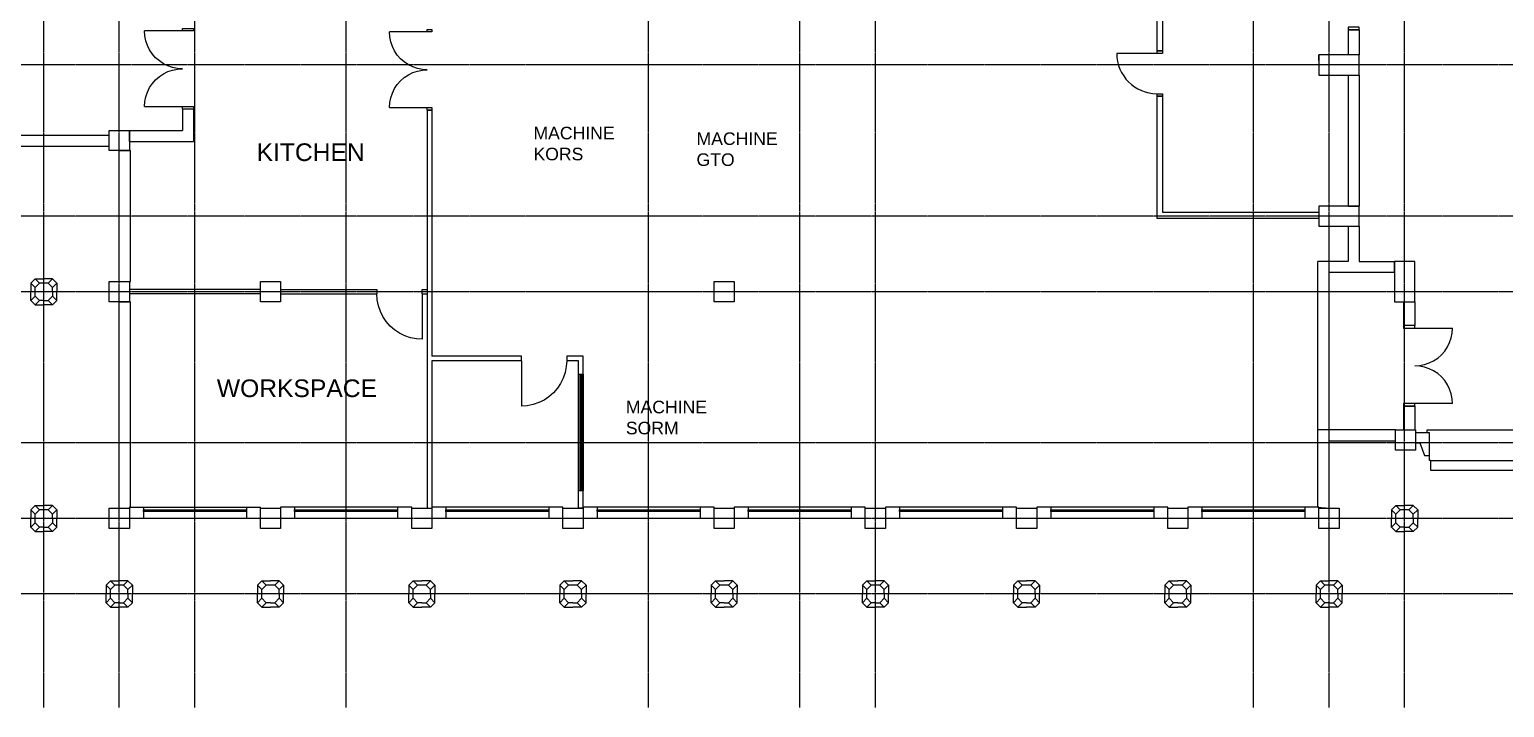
# Model space of a CAD drawing. Header units: millimetres. Extents: x -65483 to 85267, y -36001 to 67826.
# Drawn here: x -50815 to -21552, y -17978 to -4519 of the extents above; entities that cross this region are included whole.
import ezdxf

# ---------------------------------------------------------------- set-up
doc = ezdxf.new("R2010")
doc.units = ezdxf.units.MM
doc.linetypes.add('PCENTRE', pattern=[50.8, 31.75, -6.35, 6.35, -6.35])
for name, color, linetype in [('Boundaries_and_building_grids', 140, 'Continuous'), ('BRICK_WALLS_P4', 1, 'Continuous'), ('COLUMNS_P5', 5, 'Continuous'), ('DR', 8, 'Continuous'), ('TEXT', 2, 'Continuous'), ('WA', 6, 'Continuous'), ('WA_EXT', 7, 'Continuous'), ('WN', 4, 'Continuous')]:
    doc.layers.add(name, color=color, linetype=linetype)
doc.styles.add('Arial1', font='arial.ttf')

msp = doc.modelspace()

# ---------------------------------------------------------------- linework, layer by layer
at = {"layer": 'Boundaries_and_building_grids', "color": 140, "linetype": 'PCENTRE', "lineweight": -3}
for p, q in [((-26533, -17978), (-26533, 67826)), ((-50533, -17978), (-50533, 48423)), ((-49033, -17978), (-49033, 48423)), ((-47533, -17978), (-47533, 48423)), ((-44533, -17978), (-44533, 48423)), ((-38533, -17978), (-38533, 48423)), ((-35533, -17978), (-35533, 48423)), ((-34033, -17978), (-34033, 48423)), ((-26533, -17978), (-26533, 48423)), ((-25033, -17978), (-25033, 48423)), ((-23533, -17978), (-23533, 48423)), ((50767, -5224), (-62623, -5224)), ((50767, -8224), (-62623, -8224)), ((50767, -9724), (-52891, -9724)), ((50767, -12724), (-52891, -12724)), ((50767, -14224), (-52891, -14224)), ((50767, -15724), (-52891, -15724))]:
    msp.add_line(p, q, dxfattribs=at)
at = {"layer": 'BRICK_WALLS_P4'}
for p, q in [((-24653, -4524), (-24653, -5024)), ((-24433, -4524), (-24653, -4524)), ((-24433, -4524), (-24433, -5024)), ((-25233, -5134), (-25233, -5024)), ((-24433, -5024), (-24653, -5024)), ((-24653, -5424), (-24653, -8024)), ((-24653, -5424), (-24433, -5424)), ((-24433, -5424), (-24433, -8024)), ((-47783, -6099), (-47783, -6524)), ((-47563, -6099), (-47783, -6099)), ((-47563, -6099), (-47563, -6744)), ((-48833, -6524), (-47783, -6524)), ((-48833, -6744), (-48833, -6524)), ((-48833, -6744), (-47563, -6744)), ((-24653, -8024), (-24433, -8024)), ((-24653, -8424), (-24653, -9124)), ((-24653, -8424), (-24433, -8424)), ((-24433, -8424), (-24433, -9124)), ((-23733, -9344), (-24653, -9344)), ((-24433, -9124), (-23733, -9124)), ((-23733, -9344), (-23733, -9124)), ((-23553, -9924), (-23553, -10396)), ((-23553, -9924), (-23333, -9924)), ((-23333, -9924), (-23333, -10396)), ((-23333, -10396), (-23553, -10396)), ((-23333, -11996), (-23553, -11996)), ((-23553, -11996), (-23553, -12468)), ((-23333, -11996), (-23333, -12468)), ((-25253, -14004), (-25253, -12468)), ((-23717, -12468), (-25253, -12468)), ((-23717, -12688), (-23717, -12468)), ((-23553, -12468), (-23333, -12468)), ((-25033, -14024), (-25033, -12688)), ((-23717, -12688), (-25033, -12688)), ((-25253, -14004), (-25033, -14024))]:
    msp.add_line(p, q, dxfattribs=at)
at = {"layer": 'BRICK_WALLS_P4', "linetype": 'Continuous'}
for p, q in [((-25253, -12468), (-25253, -9124)), ((-24653, -9124), (-25253, -9124)), ((-24433, -9344), (-25033, -9344)), ((-25033, -12468), (-25033, -9344))]:
    msp.add_line(p, q, dxfattribs=at)
at = {"layer": 'COLUMNS_P5'}
for p, q in [((-50791, -9552), (-50705, -9466)), ((-50705, -9638), (-50791, -9552)), ((-50791, -9552), (-50791, -9724)), ((-50619, -9552), (-50705, -9466)), ((-50705, -9466), (-50533, -9466)), ((-50705, -9638), (-50619, -9552)), ((-50705, -9724), (-50705, -9638)), ((-50533, -9552), (-50619, -9552)), ((-50361, -9466), (-50533, -9466)), ((-50447, -9552), (-50533, -9552)), ((-50447, -9552), (-50361, -9466)), ((-50447, -9552), (-50361, -9638)), ((-50274, -9552), (-50361, -9466)), ((-50361, -9638), (-50274, -9552)), ((-50361, -9724), (-50361, -9638)), ((-50274, -9552), (-50274, -9724)), ((-50791, -9897), (-50791, -9724)), ((-50705, -9810), (-50791, -9897)), ((-50791, -9897), (-50705, -9983)), ((-50705, -9810), (-50705, -9724)), ((-50619, -9897), (-50705, -9810)), ((-50619, -9897), (-50705, -9983)), ((-50533, -9897), (-50619, -9897)), ((-50533, -9897), (-50447, -9897)), ((-50361, -9810), (-50447, -9897)), ((-50447, -9897), (-50361, -9983)), ((-50361, -9724), (-50361, -9810)), ((-50361, -9810), (-50274, -9897)), ((-50274, -9897), (-50361, -9983)), ((-50274, -9897), (-50274, -9724)), ((-50705, -9983), (-50533, -9983)), ((-50361, -9983), (-50533, -9983)), ((-50791, -14052), (-50705, -13966)), ((-50619, -14052), (-50705, -13966)), ((-50705, -13966), (-50533, -13966)), ((-50361, -13966), (-50533, -13966)), ((-50447, -14052), (-50361, -13966)), ((-50274, -14052), (-50361, -13966)), ((-23791, -14052), (-23705, -13966)), ((-23619, -14052), (-23705, -13966)), ((-23705, -13966), (-23533, -13966)), ((-23361, -13966), (-23533, -13966)), ((-23447, -14052), (-23361, -13966)), ((-23274, -14052), (-23361, -13966)), ((-50705, -14138), (-50791, -14052)), ((-50791, -14052), (-50791, -14224)), ((-50791, -14397), (-50791, -14224)), ((-50705, -14310), (-50791, -14397)), ((-50705, -14138), (-50619, -14052)), ((-50705, -14224), (-50705, -14138)), ((-50705, -14310), (-50705, -14224)), ((-50619, -14397), (-50705, -14310)), ((-50533, -14052), (-50619, -14052)), ((-50447, -14052), (-50533, -14052)), ((-50447, -14052), (-50361, -14138)), ((-50361, -14310), (-50447, -14397)), ((-50361, -14138), (-50274, -14052)), ((-50361, -14224), (-50361, -14138)), ((-50361, -14224), (-50361, -14310)), ((-50361, -14310), (-50274, -14397)), ((-50274, -14052), (-50274, -14224)), ((-50274, -14397), (-50274, -14224)), ((-23791, -14052), (-23791, -14224)), ((-23705, -14138), (-23791, -14052)), ((-23791, -14397), (-23791, -14224)), ((-23705, -14310), (-23791, -14397)), ((-23705, -14138), (-23619, -14052)), ((-23705, -14224), (-23705, -14138)), ((-23705, -14310), (-23705, -14224)), ((-23619, -14397), (-23705, -14310)), ((-23533, -14052), (-23619, -14052)), ((-23447, -14052), (-23533, -14052)), ((-23447, -14052), (-23361, -14138)), ((-23361, -14310), (-23447, -14397)), ((-23361, -14138), (-23274, -14052)), ((-23361, -14224), (-23361, -14138)), ((-23361, -14224), (-23361, -14310)), ((-23361, -14310), (-23274, -14397)), ((-23274, -14052), (-23274, -14224)), ((-23274, -14397), (-23274, -14224)), ((-50791, -14397), (-50705, -14483)), ((-50619, -14397), (-50705, -14483)), ((-50705, -14483), (-50533, -14483)), ((-50533, -14397), (-50619, -14397)), ((-50533, -14397), (-50447, -14397)), ((-50361, -14483), (-50533, -14483)), ((-50447, -14397), (-50361, -14483)), ((-50274, -14397), (-50361, -14483)), ((-23791, -14397), (-23705, -14483)), ((-23619, -14397), (-23705, -14483)), ((-23705, -14483), (-23533, -14483)), ((-23533, -14397), (-23619, -14397)), ((-23533, -14397), (-23447, -14397)), ((-23361, -14483), (-23533, -14483)), ((-23447, -14397), (-23361, -14483)), ((-23274, -14397), (-23361, -14483)), ((-49291, -15552), (-49205, -15466)), ((-49205, -15466), (-49033, -15466)), ((-49119, -15552), (-49205, -15466)), ((-48861, -15466), (-49033, -15466)), ((-48947, -15552), (-48861, -15466)), ((-48774, -15552), (-48861, -15466)), ((-46291, -15552), (-46205, -15466)), ((-46119, -15552), (-46205, -15466)), ((-46205, -15466), (-46033, -15466)), ((-45861, -15466), (-46033, -15466)), ((-45947, -15552), (-45861, -15466)), ((-45774, -15552), (-45861, -15466)), ((-43291, -15552), (-43205, -15466)), ((-43205, -15466), (-43033, -15466)), ((-43119, -15552), (-43205, -15466)), ((-42861, -15466), (-43033, -15466)), ((-42947, -15552), (-42861, -15466)), ((-42774, -15552), (-42861, -15466)), ((-40291, -15552), (-40205, -15466)), ((-40119, -15552), (-40205, -15466)), ((-40205, -15466), (-40033, -15466)), ((-39861, -15466), (-40033, -15466)), ((-39947, -15552), (-39861, -15466)), ((-39774, -15552), (-39861, -15466)), ((-37291, -15552), (-37205, -15466)), ((-37119, -15552), (-37205, -15466)), ((-37205, -15466), (-37033, -15466)), ((-36861, -15466), (-37033, -15466)), ((-36947, -15552), (-36861, -15466)), ((-36774, -15552), (-36861, -15466)), ((-34291, -15552), (-34205, -15466)), ((-34119, -15552), (-34205, -15466)), ((-34205, -15466), (-34033, -15466)), ((-33861, -15466), (-34033, -15466)), ((-33947, -15552), (-33861, -15466)), ((-33774, -15552), (-33861, -15466)), ((-31291, -15552), (-31205, -15466)), ((-31119, -15552), (-31205, -15466)), ((-31205, -15466), (-31033, -15466)), ((-30861, -15466), (-31033, -15466)), ((-30947, -15552), (-30861, -15466)), ((-30774, -15552), (-30861, -15466)), ((-28291, -15552), (-28205, -15466)), ((-28119, -15552), (-28205, -15466)), ((-28205, -15466), (-28033, -15466)), ((-27861, -15466), (-28033, -15466)), ((-27947, -15552), (-27861, -15466)), ((-27774, -15552), (-27861, -15466)), ((-25291, -15552), (-25205, -15466)), ((-25119, -15552), (-25205, -15466)), ((-25205, -15466), (-25033, -15466)), ((-24861, -15466), (-25033, -15466)), ((-24947, -15552), (-24861, -15466)), ((-24774, -15552), (-24861, -15466)), ((-49205, -15638), (-49291, -15552)), ((-49291, -15552), (-49291, -15724)), ((-49291, -15897), (-49291, -15724)), ((-49205, -15638), (-49119, -15552)), ((-49205, -15724), (-49205, -15638)), ((-49205, -15810), (-49205, -15724)), ((-49033, -15552), (-49119, -15552)), ((-48947, -15552), (-49033, -15552)), ((-48947, -15552), (-48861, -15638)), ((-48861, -15638), (-48774, -15552)), ((-48861, -15724), (-48861, -15638)), ((-48861, -15724), (-48861, -15810)), ((-48774, -15552), (-48774, -15724)), ((-48774, -15897), (-48774, -15724)), ((-46291, -15552), (-46291, -15724)), ((-46205, -15638), (-46291, -15552)), ((-46291, -15897), (-46291, -15724)), ((-46205, -15638), (-46119, -15552)), ((-46205, -15724), (-46205, -15638)), ((-46205, -15810), (-46205, -15724)), ((-46033, -15552), (-46119, -15552)), ((-45947, -15552), (-46033, -15552)), ((-45947, -15552), (-45861, -15638)), ((-45861, -15638), (-45774, -15552)), ((-45861, -15724), (-45861, -15638)), ((-45861, -15724), (-45861, -15810)), ((-45774, -15552), (-45774, -15724)), ((-45774, -15897), (-45774, -15724)), ((-43205, -15638), (-43291, -15552)), ((-43291, -15552), (-43291, -15724)), ((-43291, -15897), (-43291, -15724)), ((-43205, -15638), (-43119, -15552)), ((-43205, -15724), (-43205, -15638)), ((-43205, -15810), (-43205, -15724)), ((-43033, -15552), (-43119, -15552)), ((-42947, -15552), (-43033, -15552)), ((-42947, -15552), (-42861, -15638)), ((-42861, -15638), (-42774, -15552)), ((-42861, -15724), (-42861, -15638)), ((-42861, -15724), (-42861, -15810)), ((-42774, -15552), (-42774, -15724)), ((-42774, -15897), (-42774, -15724)), ((-40205, -15638), (-40291, -15552)), ((-40291, -15552), (-40291, -15724)), ((-40291, -15897), (-40291, -15724)), ((-40205, -15638), (-40119, -15552)), ((-40205, -15724), (-40205, -15638)), ((-40205, -15810), (-40205, -15724)), ((-40033, -15552), (-40119, -15552)), ((-39947, -15552), (-40033, -15552)), ((-39947, -15552), (-39861, -15638)), ((-39861, -15638), (-39774, -15552)), ((-39861, -15724), (-39861, -15638)), ((-39861, -15724), (-39861, -15810)), ((-39774, -15552), (-39774, -15724)), ((-39774, -15897), (-39774, -15724)), ((-37205, -15638), (-37291, -15552)), ((-37291, -15552), (-37291, -15724)), ((-37291, -15897), (-37291, -15724)), ((-37205, -15638), (-37119, -15552)), ((-37205, -15724), (-37205, -15638)), ((-37205, -15810), (-37205, -15724)), ((-37033, -15552), (-37119, -15552)), ((-36947, -15552), (-37033, -15552)), ((-36947, -15552), (-36861, -15638)), ((-36861, -15638), (-36774, -15552)), ((-36861, -15724), (-36861, -15638)), ((-36861, -15724), (-36861, -15810)), ((-36774, -15552), (-36774, -15724)), ((-36774, -15897), (-36774, -15724)), ((-34205, -15638), (-34291, -15552)), ((-34291, -15552), (-34291, -15724)), ((-34291, -15897), (-34291, -15724)), ((-34205, -15638), (-34119, -15552)), ((-34205, -15724), (-34205, -15638)), ((-34205, -15810), (-34205, -15724)), ((-34033, -15552), (-34119, -15552)), ((-33947, -15552), (-34033, -15552)), ((-33947, -15552), (-33861, -15638)), ((-33861, -15638), (-33774, -15552)), ((-33861, -15724), (-33861, -15638)), ((-33861, -15724), (-33861, -15810)), ((-33774, -15552), (-33774, -15724)), ((-33774, -15897), (-33774, -15724)), ((-31205, -15638), (-31291, -15552)), ((-31291, -15552), (-31291, -15724)), ((-31291, -15897), (-31291, -15724)), ((-31205, -15638), (-31119, -15552)), ((-31205, -15724), (-31205, -15638)), ((-31205, -15810), (-31205, -15724)), ((-31033, -15552), (-31119, -15552)), ((-30947, -15552), (-31033, -15552)), ((-30947, -15552), (-30861, -15638)), ((-30861, -15638), (-30774, -15552)), ((-30861, -15724), (-30861, -15638)), ((-30861, -15724), (-30861, -15810)), ((-30774, -15552), (-30774, -15724)), ((-30774, -15897), (-30774, -15724)), ((-28291, -15552), (-28291, -15724)), ((-28205, -15638), (-28291, -15552)), ((-28291, -15897), (-28291, -15724)), ((-28205, -15638), (-28119, -15552)), ((-28205, -15724), (-28205, -15638)), ((-28205, -15810), (-28205, -15724)), ((-28033, -15552), (-28119, -15552)), ((-27947, -15552), (-28033, -15552)), ((-27947, -15552), (-27861, -15638)), ((-27861, -15638), (-27774, -15552)), ((-27861, -15724), (-27861, -15638)), ((-27861, -15724), (-27861, -15810)), ((-27774, -15552), (-27774, -15724)), ((-27774, -15897), (-27774, -15724)), ((-25205, -15638), (-25291, -15552)), ((-25291, -15552), (-25291, -15724)), ((-25291, -15897), (-25291, -15724)), ((-25205, -15638), (-25119, -15552)), ((-25205, -15724), (-25205, -15638)), ((-25205, -15810), (-25205, -15724)), ((-25033, -15552), (-25119, -15552)), ((-24947, -15552), (-25033, -15552)), ((-24947, -15552), (-24861, -15638)), ((-24861, -15638), (-24774, -15552)), ((-24861, -15724), (-24861, -15638)), ((-24861, -15724), (-24861, -15810)), ((-24774, -15552), (-24774, -15724)), ((-24774, -15897), (-24774, -15724)), ((-49205, -15810), (-49291, -15897)), ((-49291, -15897), (-49205, -15983)), ((-49119, -15897), (-49205, -15810)), ((-49119, -15897), (-49205, -15983)), ((-49205, -15983), (-49033, -15983)), ((-49033, -15897), (-49119, -15897)), ((-49033, -15897), (-48947, -15897)), ((-48861, -15983), (-49033, -15983)), ((-48861, -15810), (-48947, -15897)), ((-48947, -15897), (-48861, -15983)), ((-48861, -15810), (-48774, -15897)), ((-48774, -15897), (-48861, -15983)), ((-46205, -15810), (-46291, -15897)), ((-46291, -15897), (-46205, -15983)), ((-46119, -15897), (-46205, -15810)), ((-46119, -15897), (-46205, -15983)), ((-46205, -15983), (-46033, -15983)), ((-46033, -15897), (-46119, -15897)), ((-46033, -15897), (-45947, -15897)), ((-45861, -15983), (-46033, -15983)), ((-45861, -15810), (-45947, -15897)), ((-45947, -15897), (-45861, -15983)), ((-45861, -15810), (-45774, -15897)), ((-45774, -15897), (-45861, -15983)), ((-43205, -15810), (-43291, -15897)), ((-43291, -15897), (-43205, -15983)), ((-43119, -15897), (-43205, -15810)), ((-43119, -15897), (-43205, -15983)), ((-43205, -15983), (-43033, -15983)), ((-43033, -15897), (-43119, -15897)), ((-43033, -15897), (-42947, -15897)), ((-42861, -15983), (-43033, -15983)), ((-42861, -15810), (-42947, -15897)), ((-42947, -15897), (-42861, -15983)), ((-42861, -15810), (-42774, -15897)), ((-42774, -15897), (-42861, -15983)), ((-40205, -15810), (-40291, -15897)), ((-40291, -15897), (-40205, -15983)), ((-40119, -15897), (-40205, -15810)), ((-40119, -15897), (-40205, -15983)), ((-40205, -15983), (-40033, -15983)), ((-40033, -15897), (-40119, -15897)), ((-40033, -15897), (-39947, -15897)), ((-39861, -15983), (-40033, -15983)), ((-39861, -15810), (-39947, -15897)), ((-39947, -15897), (-39861, -15983)), ((-39861, -15810), (-39774, -15897)), ((-39774, -15897), (-39861, -15983)), ((-37205, -15810), (-37291, -15897)), ((-37291, -15897), (-37205, -15983)), ((-37119, -15897), (-37205, -15810)), ((-37119, -15897), (-37205, -15983)), ((-37205, -15983), (-37033, -15983)), ((-37033, -15897), (-37119, -15897)), ((-37033, -15897), (-36947, -15897)), ((-36861, -15983), (-37033, -15983)), ((-36861, -15810), (-36947, -15897)), ((-36947, -15897), (-36861, -15983)), ((-36861, -15810), (-36774, -15897)), ((-36774, -15897), (-36861, -15983)), ((-34205, -15810), (-34291, -15897)), ((-34291, -15897), (-34205, -15983)), ((-34119, -15897), (-34205, -15810)), ((-34119, -15897), (-34205, -15983)), ((-34205, -15983), (-34033, -15983)), ((-34033, -15897), (-34119, -15897)), ((-34033, -15897), (-33947, -15897)), ((-33861, -15983), (-34033, -15983)), ((-33861, -15810), (-33947, -15897)), ((-33947, -15897), (-33861, -15983)), ((-33861, -15810), (-33774, -15897)), ((-33774, -15897), (-33861, -15983)), ((-31205, -15810), (-31291, -15897)), ((-31291, -15897), (-31205, -15983)), ((-31119, -15897), (-31205, -15810)), ((-31119, -15897), (-31205, -15983)), ((-31205, -15983), (-31033, -15983)), ((-31033, -15897), (-31119, -15897)), ((-31033, -15897), (-30947, -15897)), ((-30861, -15983), (-31033, -15983)), ((-30861, -15810), (-30947, -15897)), ((-30947, -15897), (-30861, -15983)), ((-30861, -15810), (-30774, -15897)), ((-30774, -15897), (-30861, -15983)), ((-28205, -15810), (-28291, -15897)), ((-28291, -15897), (-28205, -15983)), ((-28119, -15897), (-28205, -15810)), ((-28119, -15897), (-28205, -15983)), ((-28205, -15983), (-28033, -15983)), ((-28033, -15897), (-28119, -15897)), ((-28033, -15897), (-27947, -15897)), ((-27861, -15983), (-28033, -15983)), ((-27861, -15810), (-27947, -15897)), ((-27947, -15897), (-27861, -15983)), ((-27861, -15810), (-27774, -15897)), ((-27774, -15897), (-27861, -15983)), ((-25205, -15810), (-25291, -15897)), ((-25291, -15897), (-25205, -15983)), ((-25119, -15897), (-25205, -15810)), ((-25119, -15897), (-25205, -15983)), ((-25205, -15983), (-25033, -15983)), ((-25033, -15897), (-25119, -15897)), ((-25033, -15897), (-24947, -15897)), ((-24861, -15983), (-25033, -15983)), ((-24861, -15810), (-24947, -15897)), ((-24947, -15897), (-24861, -15983)), ((-24861, -15810), (-24774, -15897)), ((-24774, -15897), (-24861, -15983))]:
    msp.add_line(p, q, dxfattribs=at)
at = {"layer": 'COLUMNS_P5', "lineweight": -3}
for points in [[(-24433, -5424), (-24433, -5024), (-25233, -5024), (-25233, -5424)], [(-24433, -8424), (-24433, -8024), (-25233, -8024), (-25233, -8424)], [(-23333, -9124), (-23733, -9124), (-23733, -9924), (-23333, -9924)]]:
    msp.add_lwpolyline(points, close=True, dxfattribs=at)
at = {"layer": 'COLUMNS_P5'}
for points in [[(-48833, -6924), (-49233, -6924), (-49233, -6524), (-48833, -6524), (-48833, -6924)], [(-48833, -9924), (-49233, -9924), (-49233, -9524), (-48833, -9524), (-48833, -9924)], [(-45833, -9924), (-46233, -9924), (-46233, -9524), (-45833, -9524), (-45833, -9924)], [(-36833, -9924), (-37233, -9924), (-37233, -9524), (-36833, -9524), (-36833, -9924)], [(-23317, -12868), (-23717, -12868), (-23717, -12468), (-23317, -12468), (-23317, -12868)], [(-48833, -14424), (-49233, -14424), (-49233, -14024), (-48833, -14024), (-48833, -14424)], [(-48813, -14004), (-48833, -14004), (-48833, -14024)], [(-45833, -14424), (-46233, -14424), (-46233, -14024), (-45833, -14024), (-45833, -14424)], [(-42833, -14424), (-43233, -14424), (-43233, -14024), (-42833, -14024), (-42833, -14424)], [(-39833, -14424), (-40233, -14424), (-40233, -14024), (-39833, -14024), (-39833, -14424)], [(-36833, -14424), (-37233, -14424), (-37233, -14024), (-36833, -14024), (-36833, -14424)], [(-33833, -14424), (-34233, -14424), (-34233, -14024), (-33833, -14024), (-33833, -14424)], [(-30833, -14424), (-31233, -14424), (-31233, -14024), (-30833, -14024), (-30833, -14424)], [(-27833, -14424), (-28233, -14424), (-28233, -14024), (-27833, -14024), (-27833, -14424)], [(-24833, -14424), (-25233, -14424), (-25233, -14024), (-24833, -14024), (-24833, -14424)]]:
    msp.add_lwpolyline(points, dxfattribs=at)
at = {"layer": 'DR'}
for p, q in [((-47783, -4549), (-48533, -4549)), ((-48526, -4647), (-48533, -4549)), ((-48507, -4743), (-48526, -4647)), ((-42923, -4569), (-43673, -4569)), ((-43666, -4667), (-43673, -4569)), ((-43647, -4763), (-43666, -4667)), ((-48476, -4836), (-48507, -4743)), ((-48432, -4924), (-48476, -4836)), ((-48378, -5006), (-48432, -4924)), ((-43616, -4856), (-43647, -4763)), ((-43572, -4944), (-43616, -4856)), ((-43518, -5026), (-43572, -4944)), ((-48313, -5080), (-48378, -5006)), ((-48239, -5144), (-48313, -5080)), ((-48158, -5199), (-48239, -5144)), ((-48070, -5242), (-48158, -5199)), ((-47977, -5274), (-48070, -5242)), ((-43453, -5100), (-43518, -5026)), ((-43379, -5164), (-43453, -5100)), ((-43298, -5219), (-43379, -5164)), ((-43210, -5262), (-43298, -5219)), ((-43117, -5294), (-43210, -5262)), ((-28444, -4995), (-29244, -4995)), ((-28444, -4995), (-29194, -4995)), ((-48378, -5593), (-48313, -5519)), ((-48313, -5519), (-48239, -5454)), ((-48239, -5454), (-48158, -5400)), ((-48158, -5400), (-48070, -5356)), ((-48070, -5356), (-47977, -5325)), ((-47881, -5293), (-47977, -5274)), ((-47977, -5325), (-47881, -5306)), ((-47783, -5299), (-47881, -5293)), ((-47881, -5306), (-47783, -5299)), ((-43518, -5613), (-43453, -5539)), ((-43453, -5539), (-43379, -5474)), ((-43379, -5474), (-43298, -5420)), ((-43298, -5420), (-43210, -5376)), ((-43210, -5376), (-43117, -5345)), ((-43021, -5313), (-43117, -5294)), ((-43117, -5345), (-43021, -5326)), ((-42923, -5319), (-43021, -5313)), ((-43021, -5326), (-42923, -5319)), ((-48507, -5855), (-48476, -5762)), ((-48476, -5762), (-48432, -5674)), ((-48432, -5674), (-48378, -5593)), ((-43647, -5875), (-43616, -5782)), ((-43616, -5782), (-43572, -5694)), ((-43572, -5694), (-43518, -5613)), ((-48533, -6049), (-48526, -5951)), ((-48533, -6049), (-47783, -6049)), ((-48526, -5951), (-48507, -5855)), ((-43673, -6069), (-43666, -5971)), ((-43673, -6069), (-42923, -6069)), ((-43666, -5971), (-43647, -5875)), ((-43915, -9887), (-43923, -9769)), ((-43892, -10002), (-43915, -9887)), ((-43023, -9769), (-43023, -10669)), ((-43854, -10114), (-43892, -10002)), ((-43802, -10219), (-43854, -10114)), ((-43737, -10317), (-43802, -10219)), ((-43659, -10406), (-43737, -10317)), ((-43571, -10483), (-43659, -10406)), ((-43473, -10549), (-43571, -10483)), ((-23333, -10446), (-22583, -10446)), ((-22589, -10544), (-22583, -10446)), ((-43367, -10601), (-43473, -10549)), ((-43256, -10639), (-43367, -10601)), ((-43140, -10662), (-43256, -10639)), ((-43023, -10669), (-43140, -10662)), ((-22738, -10903), (-22683, -10821)), ((-22683, -10821), (-22640, -10733)), ((-22640, -10733), (-22608, -10640)), ((-22608, -10640), (-22589, -10544)), ((-41057, -11094), (-41057, -11994)), ((-40157, -11094), (-40165, -11212)), ((-23046, -11139), (-22958, -11096)), ((-22958, -11096), (-22876, -11041)), ((-22876, -11041), (-22802, -10976)), ((-22802, -10976), (-22738, -10903)), ((-40188, -11327), (-40226, -11439)), ((-40165, -11212), (-40188, -11327)), ((-23333, -11196), (-23235, -11190)), ((-23235, -11202), (-23333, -11196)), ((-23235, -11190), (-23139, -11170)), ((-23139, -11222), (-23235, -11202)), ((-23139, -11170), (-23046, -11139)), ((-23046, -11253), (-23139, -11222)), ((-22958, -11297), (-23046, -11253)), ((-22876, -11351), (-22958, -11297)), ((-22802, -11416), (-22876, -11351)), ((-40343, -11642), (-40421, -11731)), ((-40278, -11544), (-40343, -11642)), ((-40226, -11439), (-40278, -11544)), ((-22738, -11489), (-22802, -11416)), ((-22683, -11571), (-22738, -11489)), ((-22640, -11659), (-22683, -11571)), ((-22608, -11752), (-22640, -11659)), ((-40940, -11987), (-41057, -11994)), ((-40824, -11964), (-40940, -11987)), ((-40713, -11926), (-40824, -11964)), ((-40607, -11874), (-40713, -11926)), ((-40509, -11808), (-40607, -11874)), ((-40421, -11731), (-40509, -11808)), ((-22583, -11946), (-23333, -11946)), ((-22589, -11848), (-22608, -11752)), ((-22583, -11946), (-22589, -11848)), ((-23016, -13074), (-18066, -13074))]:
    msp.add_line(p, q, dxfattribs=at)
for points in [[(-47563, -4549), (-47783, -4549), (-47783, -4499), (-47563, -4499), (-47563, -4549)], [(-42833, -4569), (-42923, -4569), (-42923, -4519), (-42833, -4519), (-42833, -4569)], [(-24653, -4524), (-24433, -4524), (-24433, -4474), (-24653, -4474), (-24653, -4524)], [(-28334, -4945), (-28334, -4995), (-28444, -4995), (-28444, -4945), (-28334, -4945)], [(-28334, -5795), (-28334, -5845), (-28444, -5845), (-28444, -5795), (-28334, -5795)], [(-47563, -6099), (-47783, -6099), (-47783, -6049), (-47563, -6049), (-47563, -6099)], [(-42833, -6119), (-42923, -6119), (-42923, -6069), (-42833, -6069), (-42833, -6119)], [(-23553, -10446), (-23333, -10446), (-23333, -10396), (-23553, -10396), (-23553, -10446)], [(-23553, -11996), (-23333, -11996), (-23333, -11946), (-23553, -11946), (-23553, -11996)], [(-23317, -12524), (-23317, -12724), (-23233, -12724), (-23141, -12974), (-23041, -12974), (-23041, -12524), (-23317, -12524)], [(-17991, -12524), (-17991, -12474), (-23091, -12474), (-23091, -12524)], [(-18041, -12974), (-18041, -13074), (-18066, -13074), (-18066, -13274), (-23016, -13274), (-23016, -13074), (-23041, -13074), (-23041, -12974)]]:
    msp.add_lwpolyline(points, dxfattribs=at)
msp.add_arc((-28444, -4995), 800, 180, 270, dxfattribs=at)
at = {"layer": 'WA', "linetype": 'Continuous', "lineweight": -3}
for p, q in [((-28334, -2424), (-28334, -4995)), ((-28444, -4945), (-28444, -4074)), ((-28334, -4945), (-28444, -4945)), ((-28444, -5845), (-28334, -5845)), ((-28444, -8269), (-28444, -5845)), ((-28334, -5845), (-28334, -8145)), ((-28334, -8145), (-25233, -8145)), ((-25233, -8145), (-25233, -8269)), ((-25233, -8269), (-28444, -8269))]:
    msp.add_line(p, q, dxfattribs=at)
at = {"layer": 'WA'}
for p, q in [((-42923, -6119), (-42833, -6119)), ((-42923, -6119), (-42923, -14024)), ((-42833, -6119), (-42833, -11004)), ((-46233, -9679), (-48813, -9679)), ((-46233, -9769), (-48813, -9769)), ((-45833, -9679), (-43923, -9679)), ((-45833, -9769), (-43923, -9769)), ((-43923, -9679), (-43923, -9769)), ((-43023, -9679), (-42923, -9679)), ((-43023, -9769), (-43023, -9679)), ((-43023, -9769), (-42923, -9769)), ((-41057, -11004), (-42833, -11004)), ((-42833, -11094), (-42833, -14024)), ((-41057, -11094), (-42833, -11094)), ((-41057, -11094), (-41057, -11004)), ((-39833, -11004), (-40157, -11004)), ((-40157, -11004), (-40157, -11094)), ((-39923, -11094), (-40157, -11094)), ((-39923, -14024), (-39923, -11094)), ((-39833, -14024), (-39833, -11004)), ((-42923, -14024), (-42833, -14024)), ((-39833, -14024), (-39923, -14024))]:
    msp.add_line(p, q, dxfattribs=at)
at = {"layer": 'WA_EXT', "linetype": 'Continuous'}
for p, q in [((-51833, -6614), (-49233, -6614)), ((-51833, -6834), (-49233, -6834))]:
    msp.add_line(p, q, dxfattribs=at)
at = {"layer": 'WA_EXT'}
for p, q in [((-49033, -9524), (-49033, -6924)), ((-49033, -6924), (-48813, -6924)), ((-48813, -9524), (-48813, -6924)), ((-49033, -9524), (-48813, -9524)), ((-49033, -14024), (-49033, -9924)), ((-49033, -9924), (-48813, -9924)), ((-48813, -14004), (-48813, -9924)), ((-49033, -14024), (-48833, -14024)), ((-48833, -14004), (-48833, -14224)), ((-48833, -14004), (-46233, -14004)), ((-48555, -14004), (-48555, -14224)), ((-46511, -14004), (-46511, -14224)), ((-46233, -14224), (-46233, -14004)), ((-45833, -14004), (-45833, -14224)), ((-43233, -14004), (-45833, -14004)), ((-45555, -14004), (-45555, -14224)), ((-43511, -14004), (-43511, -14224)), ((-43233, -14224), (-43233, -14004)), ((-42833, -14004), (-42833, -14224)), ((-40233, -14004), (-42833, -14004)), ((-42555, -14004), (-42555, -14224)), ((-40511, -14004), (-40511, -14224)), ((-40233, -14224), (-40233, -14004)), ((-39833, -14004), (-39833, -14224)), ((-37233, -14004), (-39833, -14004)), ((-39555, -14004), (-39555, -14224)), ((-37511, -14004), (-37511, -14224)), ((-37233, -14224), (-37233, -14004)), ((-34233, -14004), (-36833, -14004)), ((-36833, -14004), (-36833, -14224)), ((-36555, -14004), (-36555, -14224)), ((-34511, -14004), (-34511, -14224)), ((-34233, -14224), (-34233, -14004)), ((-33833, -14004), (-33833, -14224)), ((-31233, -14004), (-33833, -14004)), ((-33555, -14004), (-33555, -14224)), ((-31511, -14004), (-31511, -14224)), ((-31233, -14224), (-31233, -14004)), ((-28233, -14004), (-30833, -14004)), ((-30833, -14004), (-30833, -14224)), ((-30555, -14004), (-30555, -14224)), ((-28511, -14004), (-28511, -14224)), ((-28233, -14224), (-28233, -14004)), ((-25233, -14004), (-27833, -14004)), ((-27833, -14004), (-27833, -14224)), ((-27555, -14004), (-27555, -14224)), ((-25511, -14004), (-25511, -14224)), ((-25233, -14224), (-25233, -14004)), ((-46233, -14224), (-48833, -14224)), ((-43233, -14224), (-45833, -14224)), ((-40233, -14224), (-42833, -14224)), ((-37233, -14224), (-39833, -14224)), ((-34233, -14224), (-36833, -14224)), ((-31233, -14224), (-33833, -14224)), ((-28233, -14224), (-30833, -14224)), ((-25233, -14224), (-27833, -14224))]:
    msp.add_line(p, q, dxfattribs=at)
at = {"layer": 'WN', "linetype": 'Continuous'}
for p, q in [((-39923, -11361), (-39923, -13668)), ((-39923, -11361), (-39833, -11361)), ((-39892, -11361), (-39892, -13668)), ((-39863, -11361), (-39863, -13668)), ((-39833, -11361), (-39833, -13668)), ((-39923, -13668), (-39833, -13668))]:
    msp.add_line(p, q, dxfattribs=at)
at = {"layer": 'WN'}
for p, q in [((-48525, -14084), (-48525, -14054)), ((-46541, -14084), (-46541, -14054)), ((-45525, -14084), (-45525, -14054)), ((-43541, -14084), (-43541, -14054)), ((-42525, -14084), (-42525, -14054)), ((-40541, -14084), (-40541, -14054)), ((-39525, -14084), (-39525, -14054)), ((-37541, -14084), (-37541, -14054)), ((-36525, -14084), (-36525, -14054)), ((-34541, -14084), (-34541, -14054)), ((-33525, -14084), (-33525, -14054)), ((-31541, -14084), (-31541, -14054)), ((-30525, -14084), (-30525, -14054)), ((-28541, -14084), (-28541, -14054)), ((-27525, -14084), (-27525, -14054)), ((-25541, -14084), (-25541, -14054))]:
    msp.add_line(p, q, dxfattribs=at)
for points in [[(-46511, -14084), (-48555, -14084), (-48555, -14054), (-46511, -14054), (-46511, -14084)], [(-43511, -14084), (-45555, -14084), (-45555, -14054), (-43511, -14054), (-43511, -14084)], [(-40511, -14084), (-42555, -14084), (-42555, -14054), (-40511, -14054), (-40511, -14084)], [(-37511, -14084), (-39555, -14084), (-39555, -14054), (-37511, -14054), (-37511, -14084)], [(-34511, -14084), (-36555, -14084), (-36555, -14054), (-34511, -14054), (-34511, -14084)], [(-31511, -14084), (-33555, -14084), (-33555, -14054), (-31511, -14054), (-31511, -14084)], [(-28511, -14084), (-30555, -14084), (-30555, -14054), (-28511, -14054), (-28511, -14084)], [(-25511, -14084), (-27555, -14084), (-27555, -14054), (-25511, -14054), (-25511, -14084)]]:
    msp.add_lwpolyline(points, dxfattribs=at)

# ---------------------------------------------------------------- texts
at = {"layer": 'TEXT', "linetype": 'Continuous', "lineweight": -3, "attachment_point": 7, "style": 'Arial1'}
for s, insert, char_height in [('MACHINE\\PKORS', (-40817, -7120), 250), ('MACHINE\\PGTO', (-37582, -7232), 250), ('KITCHEN', (-46310, -7135), 350), ('WORKSPACE', (-47099, -11821), 350), ('MACHINE\\PSORM', (-38984, -12559), 250)]:
    msp.add_mtext(s, dxfattribs=dict(at, insert=insert, char_height=char_height))

doc.saveas('drawing.dxf')
